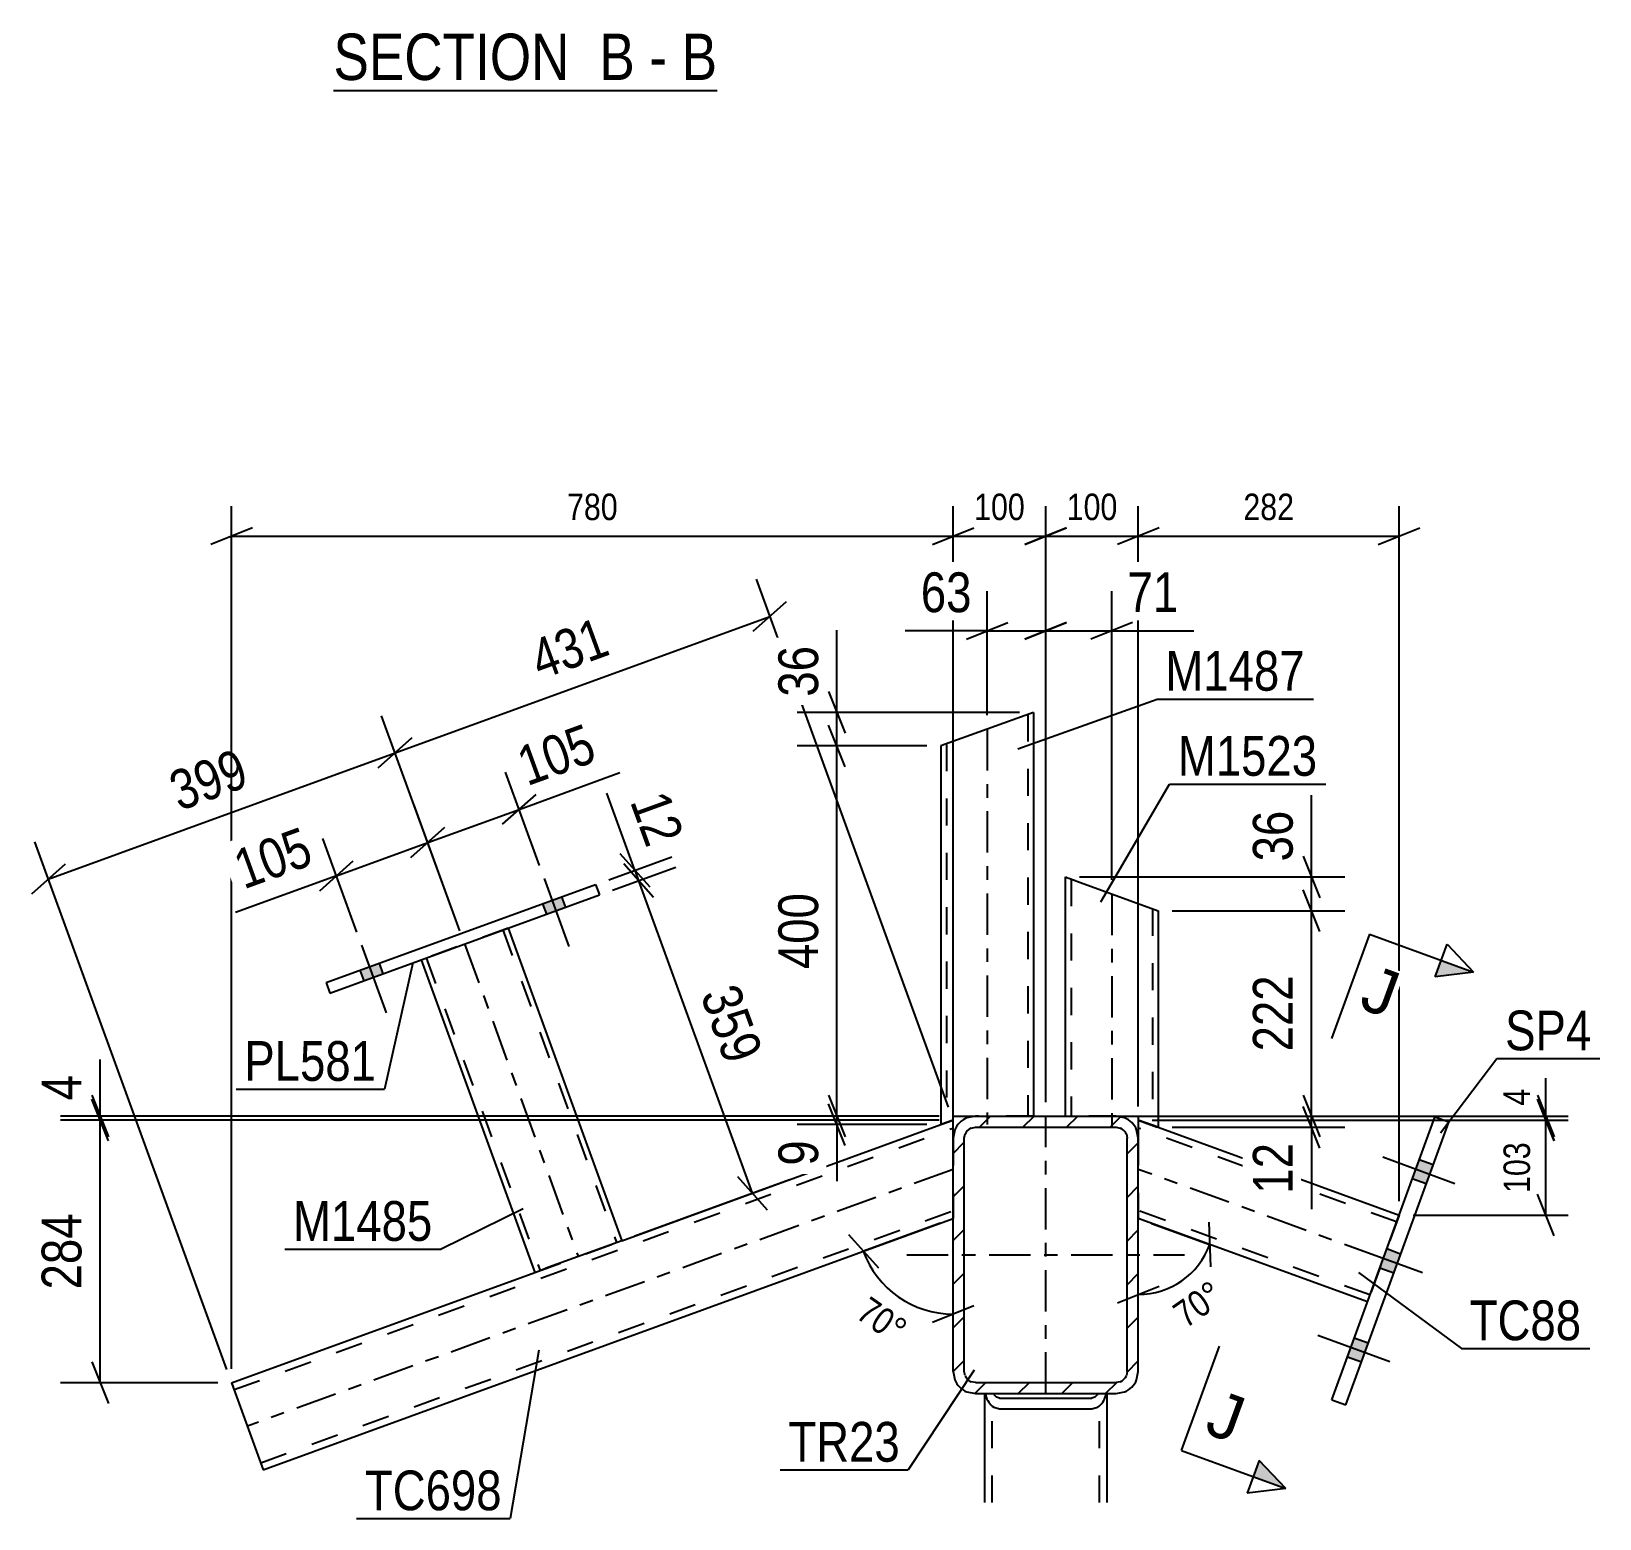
# Model space of a CAD drawing. Header units: millimetres. Extents: x 0 to 1189, y 0 to 841.
# Drawn here: x 448.1 to 561.1, y 221.2 to 328.4 of the extents above; entities that cross this region are included whole.
import ezdxf

# ---------------------------------------------------------------- set-up
doc = ezdxf.new("R2010")
doc.units = ezdxf.units.MM
doc.linetypes.add('DXK_LINE_DOT2', pattern=[3.9198, 1.9599, -1.9599])
doc.linetypes.add('DXK_LINE_DOT3', pattern=[5.9187, 2.979, -0.9799, 0.9799, -0.9799])
doc.styles.add('Arial', font='ARIAL.TTF', dxfattribs={"height": 0.2})
doc.styles.add('Arial Narrow', font='ARIALN.TTF', dxfattribs={"height": 0.2})

# ---------------------------------------------------------------- blocks, each defined once
blk = doc.blocks.new('Unknown-405118385-13 - 3654')
at = {"color": 6, "linetype": 'Continuous'}
blk.add_line((469.88, 324.14), (497.53, 324.14), dxfattribs=at)
at = {"color": 0, "linetype": 'Continuous'}
for points in [[(487.99, 324.89), (487.99, 328.39), (469.88, 328.39), (469.88, 324.89)], [(491.59, 324.89), (491.59, 328.39), (489.04, 328.39), (489.04, 324.89)], [(493.92, 324.89), (493.92, 328.39), (492.64, 328.39), (492.64, 324.89)], [(497.53, 324.89), (497.53, 328.39), (494.97, 328.39), (494.97, 324.89)]]:
    blk.add_wipeout(points, dxfattribs=at)
at = {"color": 7, "linetype": 'Continuous', "style": 'Arial Narrow'}
for s, p in [('SECTION ', (469.88, 324.89)), ('B', (489.04, 324.89)), ('B', (494.97, 324.89)), ('-', (492.64, 324.89))]:
    blk.add_text(s, height=3.34, dxfattribs=at).set_placement(p)
blk = doc.blocks.new('Part-405118385-4975 - 4820')
at = {"color": 7, "linetype": 'DXK_LINE_DOT2'}
for p, q in [((514.53, 249.95), (513.64, 249.63)), ((514.53, 249.62), (514.53, 249.95)), ((462.72, 230.53), (514.53, 249.38)), ((514.53, 248.64), (514.53, 242.86)), ((464.64, 225.26), (514.53, 243.43)), ((484.39, 238.98), (490.66, 241.26)), ((462.54, 231.03), (462.65, 230.73))]:
    blk.add_line(p, q, dxfattribs=at)
at = {"color": 2, "linetype": 'Continuous'}
for p, q in [((514.53, 249.62), (514.53, 249.95)), ((490.66, 241.26), (513.64, 249.63)), ((514.53, 248.64), (514.53, 249.62)), ((464.82, 224.76), (514.53, 242.86)), ((462.54, 231.03), (484.39, 238.98)), ((462.54, 231.03), (462.9, 230.03)), ((462.9, 230.03), (464.82, 224.76))]:
    blk.add_line(p, q, dxfattribs=at)
at = {"color": 7, "linetype": 'DXK_LINE_DOT3'}
blk.add_line((514.53, 246.4), (463.68, 227.9), dxfattribs=at)
blk = doc.blocks.new('Part-405118385-4931 - 4820')
at = {"color": 2, "linetype": 'Continuous'}
for p, q in [((527.87, 249.95), (527.87, 248.82)), ((527.87, 248.82), (527.87, 248.64)), ((529.3, 249.43), (546.66, 243.11)), ((544.38, 236.85), (527.87, 242.86))]:
    blk.add_line(p, q, dxfattribs=at)
at = {"color": 7, "linetype": 'DXK_LINE_DOT2'}
for p, q in [((529.3, 249.43), (527.87, 249.95)), ((527.87, 249.95), (527.87, 249.62)), ((546.48, 242.61), (527.87, 249.38)), ((527.87, 248.64), (527.87, 242.86)), ((544.56, 237.35), (527.87, 243.42)), ((546.66, 243.11), (544.38, 236.85))]:
    blk.add_line(p, q, dxfattribs=at)
at = {"color": 7, "linetype": 'DXK_LINE_DOT3'}
blk.add_line((545.52, 239.98), (527.87, 246.4), dxfattribs=at)
blk = doc.blocks.new('Bolt-405118385-4852 - 4820')
at = {"linetype": 'Continuous'}
for points in [[(548.61, 245.35), (549.11, 246.72), (548.11, 247.09), (547.61, 245.71)], [(548.61, 245.35), (549.11, 246.72), (548.11, 247.09), (547.61, 245.71)], [(548.61, 245.35), (549.11, 246.72), (548.11, 247.09), (547.61, 245.71)], [(546.27, 238.92), (546.77, 240.3), (545.77, 240.67), (545.27, 239.29)], [(546.27, 238.92), (546.77, 240.3), (545.77, 240.67), (545.27, 239.29)], [(543.94, 232.5), (544.44, 233.88), (543.43, 234.25), (542.93, 232.87)], [(543.94, 232.5), (544.44, 233.88), (543.43, 234.25), (542.93, 232.87)], [(543.94, 232.5), (544.44, 233.88), (543.43, 234.25), (542.93, 232.87)]]:
    blk.add_hatch(color=1, dxfattribs=at).paths.add_polyline_path(points)
at = {"color": 1, "linetype": 'Continuous'}
for p, q in [((550.68, 245.37), (545.48, 247.27)), ((550.68, 245.37), (545.48, 247.27)), ((550.68, 245.37), (545.48, 247.27)), ((549.11, 246.72), (548.11, 247.09)), ((549.11, 246.72), (548.11, 247.09)), ((549.11, 246.72), (548.11, 247.09)), ((548.61, 245.35), (547.61, 245.71)), ((548.61, 245.35), (547.61, 245.71)), ((548.61, 245.35), (547.61, 245.71)), ((548.34, 238.95), (543.14, 240.85)), ((548.34, 238.95), (543.14, 240.85)), ((546.77, 240.3), (545.77, 240.67)), ((546.77, 240.3), (545.77, 240.67)), ((546.27, 238.92), (545.27, 239.29)), ((546.27, 238.92), (545.27, 239.29)), ((546, 232.53), (540.8, 234.42)), ((546, 232.53), (540.8, 234.42)), ((546, 232.53), (540.8, 234.42)), ((544.44, 233.88), (543.43, 234.25)), ((544.44, 233.88), (543.43, 234.25)), ((544.44, 233.88), (543.43, 234.25)), ((543.94, 232.5), (542.93, 232.87)), ((543.94, 232.5), (542.93, 232.87)), ((543.94, 232.5), (542.93, 232.87))]:
    blk.add_line(p, q, dxfattribs=at)
blk = doc.blocks.new('Part-405118385-4954 - 4820')
at = {"color": 2, "linetype": 'Continuous'}
for p, q in [((516.8, 222.39), (516.8, 230.24)), ((516.86, 230.24), (516.88, 230.1)), ((517.49, 230.15), (517.45, 230.24)), ((517.66, 229.98), (517.49, 230.15)), ((517.87, 229.92), (517.66, 229.98)), ((517.87, 229.92), (524.53, 229.92)), ((524.74, 229.98), (524.53, 229.92)), ((524.91, 230.15), (524.74, 229.98)), ((524.95, 230.24), (524.91, 230.15)), ((525.52, 230.1), (525.54, 230.24)), ((525.6, 230.24), (525.6, 222.39)), ((517.46, 229.26), (517.87, 229.14)), ((517.87, 229.14), (524.53, 229.14)), ((524.53, 229.14), (524.94, 229.26))]:
    blk.add_line(p, q, dxfattribs=at)
at = {"color": 7, "linetype": 'DXK_LINE_DOT2'}
for p, q in [((516.8, 230.24), (516.86, 230.24)), ((516.86, 230.24), (517.45, 230.24)), ((517.33, 222.39), (517.33, 230.24)), ((524.95, 230.24), (525.6, 230.24)), ((525.07, 222.39), (525.07, 230.24))]:
    blk.add_line(p, q, dxfattribs=at)
at = {"color": 2, "linetype": 'Continuous'}
for centre, start, end in [((518.26, 230.43), 193.2949, 235.5336), ((524.14, 230.43), 304.4664, 346.7051)]:
    blk.add_arc(centre, 1.42, start, end, dxfattribs=at)
blk = doc.blocks.new('Part-405118385-4930 - 4820')
at = {"color": 2, "linetype": 'Continuous'}
for p, q in [((541.82, 229.8), (549.23, 250.16)), ((542.82, 229.43), (550.23, 249.79)), ((550.23, 249.79), (549.23, 250.16)), ((541.82, 229.8), (542.82, 229.43))]:
    blk.add_line(p, q, dxfattribs=at)
blk = doc.blocks.new('Part-405118385-4857 - 4820')
at = {"linetype": 'Continuous'}
h = blk.add_hatch(dxfattribs=at)
h.set_pattern_fill('', scale=0.7, style=0, pattern_type=0)
h.set_pattern_definition([(45, (514.534, 231.8426), (-1.57154, 1.57154), [])])
h.paths.add_polyline_path([(514.53, 248.64), (514.53, 231.84), (514.66, 231.23), (515, 230.71), (515.52, 230.36), (516.13, 230.24), (526.27, 230.24), (526.88, 230.36), (527.4, 230.71), (527.75, 231.23), (527.87, 231.84), (527.87, 248.64), (527.75, 249.25), (527.4, 249.77), (526.88, 250.12), (526.27, 250.24), (516.13, 250.24), (515.52, 250.12), (515, 249.77), (514.66, 249.25)])
h.paths.add_polyline_path([(515.57, 249.21), (515.83, 249.38), (516.13, 249.44), (526.27, 249.44), (526.57, 249.38), (526.83, 249.21), (527.01, 248.95), (527.07, 248.64), (527.07, 231.84), (527.01, 231.54), (526.83, 231.28), (526.57, 231.1), (526.27, 231.04), (516.13, 231.04), (515.83, 231.1), (515.57, 231.28), (515.39, 231.54), (515.33, 231.84), (515.33, 248.64), (515.39, 248.95)])
at = {"color": 2, "linetype": 'Continuous'}
for p, q in [((516.13, 250.24), (515.52, 250.12)), ((516.13, 250.24), (526.27, 250.24)), ((526.88, 250.12), (526.27, 250.24)), ((514.66, 249.25), (514.53, 248.64)), ((514.53, 231.84), (514.53, 248.64)), ((515.33, 248.64), (515.39, 248.95)), ((515.33, 231.84), (515.33, 248.64)), ((515.83, 249.38), (516.13, 249.44)), ((516.13, 249.44), (526.27, 249.44)), ((526.27, 249.44), (526.57, 249.38)), ((527.01, 248.95), (527.07, 248.64)), ((527.07, 231.84), (527.07, 248.64)), ((527.87, 248.64), (527.75, 249.25)), ((527.87, 231.84), (527.87, 248.64)), ((514.53, 231.84), (514.66, 231.23)), ((515.39, 231.54), (515.33, 231.84)), ((527.07, 231.84), (527.01, 231.54)), ((527.75, 231.23), (527.87, 231.84)), ((516.13, 231.04), (515.83, 231.1)), ((516.13, 231.04), (526.27, 231.04)), ((526.57, 231.1), (526.27, 231.04)), ((515.52, 230.36), (516.13, 230.24)), ((516.13, 230.24), (526.27, 230.24)), ((526.27, 230.24), (526.88, 230.36))]:
    blk.add_line(p, q, dxfattribs=at)
at = {"color": 7, "linetype": 'DXK_LINE_DOT3'}
for p, q in [((521.2, 230.24), (521.2, 250.24)), ((511.2, 240.24), (531.2, 240.24))]:
    blk.add_line(p, q, dxfattribs=at)
at = {"color": 2, "linetype": 'Continuous'}
for centre, radius, start, end in [((516.13, 248.64), 1.6, 112.5, 157.5), ((526.27, 248.64), 1.6, 22.5, 67.5), ((516.13, 248.64), 0.8, 112.5, 157.5), ((526.27, 248.64), 0.8, 22.5, 67.5), ((516.13, 231.84), 1.6, 202.5, 247.5), ((516.13, 231.84), 0.8, 202.5, 247.5), ((526.27, 231.84), 0.8, 292.5, 337.5), ((526.27, 231.84), 1.6, 292.5, 337.5)]:
    blk.add_arc(centre, radius, start, end, dxfattribs=at)
blk = doc.blocks.new('Part-405118385-41663 - 4820')
at = {"color": 7, "linetype": 'DXK_LINE_DOT2'}
for p, q in [((482.46, 263.78), (476.2, 261.5)), ((482.08, 263.65), (490.28, 241.12)), ((482.46, 263.78), (482.46, 263.78)), ((482.46, 263.78), (482.46, 263.78)), ((476.2, 261.5), (476.2, 261.5)), ((476.2, 261.5), (476.2, 261.5)), ((476.57, 261.64), (484.77, 239.12)), ((484.77, 239.12), (484.8, 239.13)), ((484.8, 239.13), (484.86, 239.15)), ((484.86, 239.15), (484.88, 239.16)), ((484.88, 239.16), (485, 239.2))]:
    blk.add_line(p, q, dxfattribs=at)
at = {"color": 2, "linetype": 'Continuous'}
for p, q in [((482.46, 263.78), (490.66, 241.26)), ((476.2, 261.5), (484.39, 238.98)), ((490.66, 241.26), (485.14, 239.26)), ((484.39, 238.98), (485.14, 239.26))]:
    blk.add_line(p, q, dxfattribs=at)
at = {"color": 7, "linetype": 'DXK_LINE_DOT3'}
blk.add_line((479.33, 262.64), (487.52, 240.12), dxfattribs=at)
blk = doc.blocks.new('Part-405118385-41664 - 4820')
at = {"color": 2, "linetype": 'Continuous'}
for p, q in [((469.35, 259.86), (488.77, 266.92)), ((488.77, 266.92), (489.04, 266.17)), ((469.62, 259.1), (489.04, 266.17)), ((469.35, 259.86), (469.62, 259.1))]:
    blk.add_line(p, q, dxfattribs=at)
blk = doc.blocks.new('Part-405118385-41669 - 4820')
at = {"color": 2, "linetype": 'Continuous'}
for p, q in [((522.63, 250.24), (522.63, 267.47)), ((522.63, 267.47), (522.69, 267.44)), ((522.69, 267.44), (522.86, 267.38)), ((522.86, 267.38), (523.43, 267.17)), ((523.43, 267.17), (529.3, 265.04)), ((529.3, 265.04), (529.3, 249.43)), ((526.27, 250.24), (527.87, 250.24)), ((527.87, 250.24), (527.87, 249.95)), ((527.87, 249.95), (529.23, 249.45)), ((529.3, 249.43), (529.23, 249.45))]:
    blk.add_line(p, q, dxfattribs=at)
at = {"color": 7, "linetype": 'DXK_LINE_DOT2'}
for p, q in [((522.86, 267.38), (523.28, 267.23)), ((523.03, 267.32), (523.03, 250.24)), ((523.03, 267.32), (523.06, 267.31)), ((523.12, 267.29), (523.43, 267.17)), ((528.9, 265.18), (528.9, 249.58)), ((526.27, 250.24), (522.63, 250.24))]:
    blk.add_line(p, q, dxfattribs=at)
at = {"color": 7, "linetype": 'DXK_LINE_DOT3'}
blk.add_line((525.96, 266.25), (525.96, 249.43), dxfattribs=at)
blk = doc.blocks.new('Part-405118385-41670 - 4820')
at = {"color": 2, "linetype": 'Continuous'}
for p, q in [((520.31, 279.33), (513.64, 276.91)), ((520.31, 279.33), (520.31, 250.24)), ((513.64, 276.91), (513.64, 249.63)), ((513.64, 249.63), (514.53, 249.95)), ((514.53, 249.95), (514.53, 250.24)), ((514.53, 250.24), (516.13, 250.24))]:
    blk.add_line(p, q, dxfattribs=at)
at = {"color": 7, "linetype": 'DXK_LINE_DOT2'}
for p, q in [((519.91, 279.19), (519.91, 250.24)), ((514.04, 277.05), (514.07, 277.06)), ((514.04, 277.05), (514.04, 249.77)), ((520.31, 250.24), (516.13, 250.24))]:
    blk.add_line(p, q, dxfattribs=at)
at = {"color": 7, "linetype": 'DXK_LINE_DOT3'}
blk.add_line((516.98, 278.12), (516.98, 249.63), dxfattribs=at)
blk = doc.blocks.new('Bolt-405118385-41675 - 4820')
at = {"linetype": 'Continuous'}
for points in [[(486.32, 266.04), (484.94, 265.53), (485.22, 264.78), (486.6, 265.28)], [(473.17, 261.25), (471.79, 260.75), (472.06, 259.99), (473.44, 260.5)]]:
    blk.add_hatch(color=1, dxfattribs=at).paths.add_polyline_path(points)
at = {"color": 1, "linetype": 'Continuous'}
for p, q in [((485.06, 267.35), (486.84, 262.46)), ((484.94, 265.53), (485.22, 264.78)), ((486.32, 266.04), (486.6, 265.28)), ((471.91, 262.56), (473.69, 257.68)), ((473.17, 261.25), (473.44, 260.5)), ((471.79, 260.75), (472.06, 259.99))]:
    blk.add_line(p, q, dxfattribs=at)
blk = doc.blocks.new('Bolt-405118385-41676 - 4820')
at = {"linetype": 'Continuous'}
for points in [[(486.32, 266.04), (484.94, 265.53), (485.22, 264.78), (486.6, 265.28)], [(473.17, 261.25), (471.79, 260.75), (472.06, 259.99), (473.44, 260.5)]]:
    blk.add_hatch(color=1, dxfattribs=at).paths.add_polyline_path(points)
at = {"color": 1, "linetype": 'Continuous'}
for p, q in [((485.06, 267.35), (486.84, 262.46)), ((484.94, 265.53), (485.22, 264.78)), ((486.32, 266.04), (486.6, 265.28)), ((471.91, 262.56), (473.69, 257.68)), ((473.17, 261.25), (473.44, 260.5)), ((471.79, 260.75), (472.06, 259.99))]:
    blk.add_line(p, q, dxfattribs=at)
blk = doc.blocks.new('StraightDimension-405118385-47457 - 4820')
at = {"color": 7, "linetype": 'Continuous'}
for p, q in [((489.71, 267.27), (494.27, 268.93)), ((490.52, 269.16), (492.67, 266.75)), ((489.98, 266.51), (494.55, 268.18)), ((492.94, 266), (490.79, 268.41)), ((491.59, 267.95), (491.87, 267.2))]:
    blk.add_line(p, q, dxfattribs=at)
at = {"color": 0}
blk.add_wipeout([(492.12, 268.7), (496.07, 270.14), (494.4, 274.7), (490.46, 273.27)], dxfattribs=at)
at = {"color": 7, "linetype": 'Continuous'}
blk.add_line((491.59, 267.95), (489.57, 273.5), dxfattribs=at)
blk.add_line((491.59, 267.95), (489.57, 273.5), dxfattribs=at)
at = {"color": 3, "style": 'Arial Narrow'}
blk.add_text('12', height=2.863, rotation=-69.9983, dxfattribs=at).set_placement((491.23, 272.91))
blk = doc.blocks.new('StraightDimension-405118385-47613 - 4820')
at = {"color": 7, "linetype": 'Continuous'}
for p, q in [((539.74, 251.74), (540.94, 248.74)), ((540.94, 247.93), (539.74, 250.93)), ((528.87, 250.24), (542.74, 250.24)), ((540.34, 249.43), (540.34, 250.24)), ((530.3, 249.43), (542.74, 249.43)), ((540.34, 249.43), (540.34, 243.53)), ((540.34, 249.43), (540.34, 243.53))]:
    blk.add_line(p, q, dxfattribs=at)
at = {"color": 0}
blk.add_wipeout([(539.59, 248.91), (535.39, 248.91), (535.39, 244.05), (539.59, 244.05)], dxfattribs=at)
at = {"color": 3, "style": 'Arial Narrow'}
blk.add_text('12', height=2.863, rotation=90.0002, dxfattribs=at).set_placement((538.99, 244.65))
blk = doc.blocks.new('StraightDimension-405118385-33763 - 4820')
at = {"color": 7, "linetype": 'Continuous'}
for p, q in [((521.2, 251.24), (521.2, 294.18)), ((527.87, 250.92), (527.87, 294.18)), ((519.7, 291.43), (522.7, 292.63)), ((521.2, 292.03), (527.87, 292.03)), ((529.37, 292.63), (526.37, 291.43))]:
    blk.add_line(p, q, dxfattribs=at)
at = {"color": 0}
blk.add_wipeout([(526.76, 292.78), (526.76, 295.58), (522.31, 295.58), (522.31, 292.78)], dxfattribs=at)
at = {"color": 3, "style": 'Arial Narrow'}
blk.add_text('100', height=1.909, dxfattribs=at).set_placement((522.71, 293.18))
blk = doc.blocks.new('StraightDimension-405118385-47516 - 4820')
at = {"color": 7, "linetype": 'Continuous'}
for p, q in [((505.55, 251.74), (506.75, 248.74)), ((506.75, 248.13), (505.55, 251.13)), ((513.53, 250.24), (503.3, 250.24)), ((506.15, 249.63), (506.15, 250.24)), ((512.64, 249.63), (503.3, 249.63)), ((506.15, 249.63), (506.15, 245.55)), ((506.15, 249.63), (506.15, 245.55))]:
    blk.add_line(p, q, dxfattribs=at)
at = {"color": 0}
blk.add_wipeout([(505.4, 249.1), (501.2, 249.1), (501.2, 246.07), (505.4, 246.07)], dxfattribs=at)
at = {"color": 3, "style": 'Arial Narrow'}
blk.add_text('9', height=2.86, rotation=90.0002, dxfattribs=at).set_placement((504.8, 246.67))
blk = doc.blocks.new('StraightDimension-405118385-47408 - 4820')
at = {"color": 7, "linetype": 'Continuous'}
for p, q in [((478.99, 263.58), (473.34, 279.09)), ((473.11, 275.34), (475.52, 277.49)), ((449.33, 267.32), (474.32, 276.41)), ((462.2, 231.97), (448.36, 270)), ((450.54, 268.4), (448.13, 266.24))]:
    blk.add_line(p, q, dxfattribs=at)
at = {"color": 0}
blk.add_wipeout([(464.71, 273.71), (463.27, 277.66), (456.99, 275.37), (458.43, 271.43)], dxfattribs=at)
at = {"color": 3, "style": 'Arial Narrow'}
blk.add_text('399', height=2.863, rotation=20.002, dxfattribs=at).set_placement((458.78, 272.2))
blk = doc.blocks.new('StraightDimension-405118385-47456 - 4820')
at = {"color": 7, "linetype": 'Continuous'}
for p, q in [((489.98, 266.51), (494.55, 268.18)), ((492.94, 266), (490.79, 268.41)), ((491.87, 267.2), (500.06, 244.68)), ((491.6, 241.6), (502.74, 245.66)), ((498.99, 245.89), (501.14, 243.48))]:
    blk.add_line(p, q, dxfattribs=at)
at = {"color": 0}
blk.add_wipeout([(497.81, 253.06), (501.76, 254.5), (499.47, 260.78), (495.53, 259.34)], dxfattribs=at)
at = {"color": 3, "style": 'Arial Narrow'}
blk.add_text('359', height=2.863, rotation=-69.9983, dxfattribs=at).set_placement((496.3, 258.98))
blk = doc.blocks.new('StraightDimension-405118385-47612 - 4820')
at = {"color": 7, "linetype": 'Continuous'}
for p, q in [((540.94, 263.54), (539.74, 266.54)), ((530.3, 265.04), (542.74, 265.04)), ((540.34, 250.24), (540.34, 265.04)), ((539.74, 251.74), (540.94, 248.74)), ((528.87, 250.24), (542.74, 250.24))]:
    blk.add_line(p, q, dxfattribs=at)
at = {"color": 0}
blk.add_wipeout([(539.59, 260.98), (535.39, 260.98), (535.39, 254.3), (539.59, 254.3)], dxfattribs=at)
at = {"color": 3, "style": 'Arial Narrow'}
blk.add_text('222', height=2.863, rotation=90.0002, dxfattribs=at).set_placement((538.99, 254.9))
blk = doc.blocks.new('StraightDimension-405118385-5006 - 4820')
at = {"color": 7, "linetype": 'Continuous'}
for p, q in [((557.24, 250.24), (557.24, 252.96)), ((557.24, 250.24), (557.24, 252.96)), ((556.64, 251.74), (557.84, 248.74)), ((557.84, 248.45), (556.64, 251.45)), ((527.27, 250.24), (558.84, 250.24)), ((528.87, 249.95), (558.84, 249.95)), ((557.24, 249.95), (557.24, 250.24))]:
    blk.add_line(p, q, dxfattribs=at)
at = {"color": 0}
blk.add_wipeout([(556.49, 252.61), (553.69, 252.61), (553.69, 250.59), (556.49, 250.59)], dxfattribs=at)
at = {"color": 3, "style": 'Arial Narrow'}
blk.add_text('4', height=1.91, rotation=90.0002, dxfattribs=at).set_placement((556.09, 250.99))
blk = doc.blocks.new('AngleDimension-405118385-4983 - 4820')
at = {"color": 7, "linetype": 'Continuous'}
for p, q in [((533.01, 240.99), (527.87, 242.86)), ((527.87, 237.39), (527.87, 242.86)), ((528.81, 242.51), (533.01, 240.99)), ((532.96, 242.6), (533.06, 239.37)), ((526.37, 236.79), (529.37, 237.99))]:
    blk.add_line(p, q, dxfattribs=at)
blk.add_arc((527.87, 242.86), 5.47, 270, 340, dxfattribs=at)
at = {"color": 0}
blk.add_wipeout([(534.72, 236.83), (533.11, 239.12), (529.59, 236.65), (531.19, 234.36)], dxfattribs=at)
at = {"color": 3, "style": 'Arial Narrow'}
blk.add_text('70°', height=1.909, rotation=35.002, dxfattribs=at).set_placement((531.29, 234.91))
blk = doc.blocks.new('StraightDimension-405118385-5005 - 4820')
at = {"color": 7, "linetype": 'Continuous'}
for p, q in [((556.64, 251.45), (557.84, 248.45)), ((528.87, 249.95), (558.84, 249.95)), ((557.24, 243.11), (557.24, 249.95)), ((557.84, 241.61), (556.64, 244.61)), ((547.66, 243.11), (558.84, 243.11))]:
    blk.add_line(p, q, dxfattribs=at)
at = {"color": 0}
blk.add_wipeout([(556.49, 248.76), (553.69, 248.76), (553.69, 244.3), (556.49, 244.3)], dxfattribs=at)
at = {"color": 3, "style": 'Arial Narrow'}
blk.add_text('103', height=1.909, rotation=90.0002, dxfattribs=at).set_placement((556.09, 244.7))
blk = doc.blocks.new('StraightDimension-405118385-47633 - 4820')
at = {"color": 7, "linetype": 'Continuous'}
for p, q in [((453.07, 250.24), (453.07, 254.32)), ((453.07, 250.24), (453.07, 254.32)), ((452.47, 251.74), (453.67, 248.74)), ((453.67, 248.45), (452.47, 251.45)), ((513.53, 250.24), (450.22, 250.24)), ((513.53, 249.95), (450.22, 249.95)), ((453.07, 249.95), (453.07, 250.24))]:
    blk.add_line(p, q, dxfattribs=at)
at = {"color": 0}
blk.add_wipeout([(452.32, 253.8), (448.12, 253.8), (448.12, 250.77), (452.32, 250.77)], dxfattribs=at)
at = {"color": 3, "style": 'Arial Narrow'}
blk.add_text('4', height=2.86, rotation=90.0002, dxfattribs=at).set_placement((451.72, 251.37))
blk = doc.blocks.new('StraightDimension-405118385-33762 - 4820')
at = {"color": 7, "linetype": 'Continuous'}
for p, q in [((527.87, 250.92), (527.87, 294.18)), ((546.66, 244.11), (546.66, 294.18)), ((529.37, 292.63), (526.37, 291.43)), ((527.87, 292.03), (546.66, 292.03)), ((545.16, 291.43), (548.16, 292.63))]:
    blk.add_line(p, q, dxfattribs=at)
at = {"color": 0}
blk.add_wipeout([(539.49, 292.78), (539.49, 295.58), (535.04, 295.58), (535.04, 292.78)], dxfattribs=at)
at = {"color": 3, "style": 'Arial Narrow'}
blk.add_text('282', height=1.909, dxfattribs=at).set_placement((535.44, 293.18))
blk = doc.blocks.new('StraightDimension-405118385-33764 - 4820')
at = {"color": 7, "linetype": 'Continuous'}
for p, q in [((514.53, 249.64), (514.53, 294.18)), ((521.2, 251.24), (521.2, 294.18)), ((513.03, 291.43), (516.03, 292.63)), ((514.53, 292.03), (521.2, 292.03)), ((522.7, 292.63), (519.7, 291.43))]:
    blk.add_line(p, q, dxfattribs=at)
at = {"color": 0}
blk.add_wipeout([(520.1, 292.78), (520.1, 295.58), (515.64, 295.58), (515.64, 292.78)], dxfattribs=at)
at = {"color": 3, "style": 'Arial Narrow'}
blk.add_text('100', height=1.909, dxfattribs=at).set_placement((516.04, 293.18))
blk = doc.blocks.new('StraightDimension-405118385-47611 - 4820')
at = {"color": 7, "linetype": 'Continuous'}
for p, q in [((540.34, 267.47), (540.34, 273.37)), ((540.34, 267.47), (540.34, 273.37)), ((539.74, 268.97), (540.94, 265.97)), ((523.63, 267.47), (542.74, 267.47)), ((540.34, 265.04), (540.34, 267.47)), ((540.94, 263.54), (539.74, 266.54)), ((530.3, 265.04), (542.74, 265.04))]:
    blk.add_line(p, q, dxfattribs=at)
at = {"color": 0}
blk.add_wipeout([(539.59, 272.85), (535.39, 272.85), (535.39, 267.99), (539.59, 267.99)], dxfattribs=at)
at = {"color": 3, "style": 'Arial Narrow'}
blk.add_text('36', height=2.863, rotation=90.0002, dxfattribs=at).set_placement((538.99, 268.59))
blk = doc.blocks.new('StraightDimension-405118385-33765 - 4820')
at = {"color": 7, "linetype": 'Continuous'}
for p, q in [((462.54, 232.03), (462.54, 294.18)), ((514.53, 249.64), (514.53, 294.18)), ((464.04, 292.63), (461.04, 291.43)), ((462.54, 292.03), (514.53, 292.03)), ((513.03, 291.43), (516.03, 292.63))]:
    blk.add_line(p, q, dxfattribs=at)
at = {"color": 0}
blk.add_wipeout([(490.76, 292.78), (490.76, 295.58), (486.31, 295.58), (486.31, 292.78)], dxfattribs=at)
at = {"color": 3, "style": 'Arial Narrow'}
blk.add_text('780', height=1.909, dxfattribs=at).set_placement((486.71, 293.18))
blk = doc.blocks.new('AngleDimension-405118385-33803 - 4820')
at = {"color": 7, "linetype": 'Continuous'}
for p, q in [((508.06, 240.5), (514.53, 242.86)), ((513.59, 242.52), (508.06, 240.5)), ((514.53, 235.97), (514.53, 242.86)), ((506.99, 241.71), (509.14, 239.3)), ((516.03, 236.57), (513.03, 235.37))]:
    blk.add_line(p, q, dxfattribs=at)
blk.add_arc((514.53, 242.86), 6.89, 199.9999, 270, dxfattribs=at)
at = {"color": 0}
blk.add_wipeout([(510.4, 233.2), (512, 235.49), (508.48, 237.96), (506.87, 235.67)], dxfattribs=at)
at = {"color": 3, "style": 'Arial Narrow'}
blk.add_text('70°', height=1.909, rotation=-35.002, dxfattribs=at).set_placement((507.43, 235.76))
blk = doc.blocks.new('StraightDimension-405118385-47407 - 4820')
at = {"color": 7, "linetype": 'Continuous'}
for p, q in [((514.19, 250.89), (500.35, 288.92)), ((500.12, 285.17), (502.53, 287.32)), ((474.32, 276.41), (501.33, 286.24)), ((478.99, 263.58), (473.34, 279.09)), ((475.52, 277.49), (473.11, 275.34))]:
    blk.add_line(p, q, dxfattribs=at)
at = {"color": 0}
blk.add_wipeout([(490.7, 283.18), (489.27, 287.12), (482.99, 284.84), (484.42, 280.89)], dxfattribs=at)
at = {"color": 3, "style": 'Arial Narrow'}
blk.add_text('431', height=2.863, rotation=20.002, dxfattribs=at).set_placement((484.78, 281.66))
blk = doc.blocks.new('StraightDimension-405118385-47425 - 4820')
at = {"color": 7, "linetype": 'Continuous'}
for p, q in [((484.72, 268.29), (482.27, 275.02)), ((478.99, 263.58), (475.69, 272.63)), ((476.67, 269.95), (483.25, 272.34)), ((484.45, 273.42), (482.04, 271.27)), ((475.46, 268.87), (477.87, 271.03))]:
    blk.add_line(p, q, dxfattribs=at)
at = {"color": 0}
blk.add_wipeout([(489.76, 275.51), (488.33, 279.46), (482.05, 277.17), (483.48, 273.23)], dxfattribs=at)
at = {"color": 7, "linetype": 'Continuous'}
blk.add_line((483.25, 272.34), (490.51, 274.99), dxfattribs=at)
blk.add_line((483.25, 272.34), (490.51, 274.99), dxfattribs=at)
at = {"color": 3, "style": 'Arial Narrow'}
blk.add_text('105', height=2.863, rotation=20.002, dxfattribs=at).set_placement((483.84, 274))
blk = doc.blocks.new('StraightDimension-405118385-47426 - 4820')
at = {"color": 7, "linetype": 'Continuous'}
for p, q in [((478.99, 263.58), (475.69, 272.63)), ((471.57, 263.5), (469.12, 270.23)), ((477.87, 271.03), (475.46, 268.87)), ((470.09, 267.55), (476.67, 269.95)), ((468.89, 266.48), (471.3, 268.63))]:
    blk.add_line(p, q, dxfattribs=at)
at = {"color": 0}
blk.add_wipeout([(469.34, 268.08), (467.9, 272.03), (461.62, 269.74), (463.06, 265.79)], dxfattribs=at)
at = {"color": 7, "linetype": 'Continuous'}
blk.add_line((470.09, 267.55), (462.82, 264.91), dxfattribs=at)
blk.add_line((470.09, 267.55), (462.82, 264.91), dxfattribs=at)
at = {"color": 3, "style": 'Arial Narrow'}
blk.add_text('105', height=2.863, rotation=20.002, dxfattribs=at).set_placement((463.42, 266.56))
blk = doc.blocks.new('StraightDimension-405118385-47495 - 4820')
at = {"color": 7, "linetype": 'Continuous'}
for p, q in [((521.2, 251.24), (521.2, 288.05)), ((525.96, 267.25), (525.96, 288.05)), ((519.7, 284.6), (522.7, 285.8)), ((521.2, 285.2), (525.96, 285.2)), ((527.46, 285.8), (524.46, 284.6)), ((525.96, 285.2), (531.87, 285.2)), ((525.96, 285.2), (531.87, 285.2))]:
    blk.add_line(p, q, dxfattribs=at)
at = {"color": 0}
blk.add_wipeout([(531.34, 285.95), (531.34, 290.15), (526.49, 290.15), (526.49, 285.95)], dxfattribs=at)
at = {"color": 3, "style": 'Arial Narrow'}
blk.add_text('71', height=2.863, dxfattribs=at).set_placement((527.09, 286.55))
blk = doc.blocks.new('StraightDimension-405118385-47496 - 4820')
at = {"color": 7, "linetype": 'Continuous'}
for p, q in [((516.98, 279.12), (516.98, 288.05)), ((521.2, 251.24), (521.2, 288.05)), ((516.98, 285.2), (511.07, 285.2)), ((516.98, 285.2), (511.07, 285.2)), ((515.48, 284.6), (518.48, 285.8)), ((516.98, 285.2), (521.2, 285.2)), ((522.7, 285.8), (519.7, 284.6))]:
    blk.add_line(p, q, dxfattribs=at)
at = {"color": 0}
blk.add_wipeout([(516.45, 285.95), (516.45, 290.15), (511.6, 290.15), (511.6, 285.95)], dxfattribs=at)
at = {"color": 3, "style": 'Arial Narrow'}
blk.add_text('63', height=2.863, dxfattribs=at).set_placement((512.2, 286.55))
blk = doc.blocks.new('StraightDimension-405118385-47514 - 4820')
at = {"color": 7, "linetype": 'Continuous'}
for p, q in [((506.15, 279.33), (506.15, 285.24)), ((506.15, 279.33), (506.15, 285.24)), ((505.55, 280.83), (506.75, 277.83)), ((519.31, 279.33), (503.3, 279.33)), ((506.15, 276.91), (506.15, 279.33)), ((506.75, 275.41), (505.55, 278.41)), ((512.64, 276.91), (503.3, 276.91))]:
    blk.add_line(p, q, dxfattribs=at)
at = {"color": 0}
blk.add_wipeout([(505.4, 284.71), (501.2, 284.71), (501.2, 279.86), (505.4, 279.86)], dxfattribs=at)
at = {"color": 3, "style": 'Arial Narrow'}
blk.add_text('36', height=2.863, rotation=90.0002, dxfattribs=at).set_placement((504.8, 280.46))
blk = doc.blocks.new('StraightDimension-405118385-47515 - 4820')
at = {"color": 7, "linetype": 'Continuous'}
for p, q in [((506.75, 275.41), (505.55, 278.41)), ((512.64, 276.91), (503.3, 276.91)), ((506.15, 250.24), (506.15, 276.91)), ((505.55, 251.74), (506.75, 248.74)), ((513.53, 250.24), (503.3, 250.24))]:
    blk.add_line(p, q, dxfattribs=at)
at = {"color": 0}
blk.add_wipeout([(505.4, 266.92), (501.2, 266.92), (501.2, 260.23), (505.4, 260.23)], dxfattribs=at)
at = {"color": 3, "style": 'Arial Narrow'}
blk.add_text('400', height=2.863, rotation=90.0002, dxfattribs=at).set_placement((504.8, 260.83))
blk = doc.blocks.new('StraightDimension-405118385-47634 - 4820')
at = {"color": 7, "linetype": 'Continuous'}
for p, q in [((453.67, 248.45), (452.47, 251.45)), ((513.53, 249.95), (450.22, 249.95)), ((453.07, 231.03), (453.07, 249.95)), ((452.47, 232.53), (453.67, 229.53)), ((461.54, 231.03), (450.22, 231.03))]:
    blk.add_line(p, q, dxfattribs=at)
at = {"color": 0}
blk.add_wipeout([(452.32, 243.83), (448.12, 243.83), (448.12, 237.15), (452.32, 237.15)], dxfattribs=at)
at = {"color": 3, "style": 'Arial Narrow'}
blk.add_text('284', height=2.863, rotation=90.0002, dxfattribs=at).set_placement((451.72, 237.75))
blk = doc.blocks.new('Mark-405118385-34488 - 4820')
at = {"color": 30, "linetype": 'Continuous'}
for p, q in [((549.63, 249.04), (553.7, 254.38)), ((553.7, 254.38), (561.11, 254.38))]:
    blk.add_line(p, q, dxfattribs=at)
at = {"color": 0}
blk.add_wipeout([(560.51, 254.98), (560.51, 257.98), (554.3, 257.98), (554.3, 254.98)], dxfattribs=at)
blk.add_wipeout([(560.51, 254.98), (560.51, 257.98), (554.3, 257.98), (554.3, 254.98)], dxfattribs=at)
at = {"color": 3, "style": 'Arial Narrow'}
blk.add_text('SP4', height=2.863, dxfattribs=at).set_placement((554.3, 254.98))
blk = doc.blocks.new('Mark-405118385-4853 - 4820')
at = {"color": 30, "linetype": 'Continuous'}
for p in [(516.04, 231.93), (502.06, 224.74)]:
    blk.add_line(p, (511.29, 224.74), dxfattribs=at)
at = {"color": 0}
blk.add_wipeout([(510.69, 225.34), (510.69, 228.34), (502.66, 228.34), (502.66, 225.34)], dxfattribs=at)
blk.add_wipeout([(510.69, 225.34), (510.69, 228.34), (502.66, 228.34), (502.66, 225.34)], dxfattribs=at)
at = {"color": 3, "style": 'Arial Narrow'}
blk.add_text('TR23', height=2.863, dxfattribs=at).set_placement((502.66, 225.34))
blk = doc.blocks.new('Mark-405118385-34419 - 4820')
at = {"color": 30, "linetype": 'Continuous'}
for p in [(484.68, 233.37), (471.55, 221.24)]:
    blk.add_line(p, (482.62, 221.24), dxfattribs=at)
at = {"color": 0}
blk.add_wipeout([(482.02, 221.84), (482.02, 224.84), (472.15, 224.84), (472.15, 221.84)], dxfattribs=at)
blk.add_wipeout([(482.02, 221.84), (482.02, 224.84), (472.15, 224.84), (472.15, 221.84)], dxfattribs=at)
at = {"color": 3, "style": 'Arial Narrow'}
blk.add_text('TC698', height=2.863, dxfattribs=at).set_placement((472.15, 221.84))
blk = doc.blocks.new('Mark-405118385-34481 - 4820')
at = {"color": 30, "linetype": 'Continuous'}
for p, q in [((543.73, 238.97), (551.15, 233.49)), ((551.15, 233.49), (560.39, 233.49))]:
    blk.add_line(p, q, dxfattribs=at)
at = {"color": 0}
blk.add_wipeout([(559.79, 234.09), (559.79, 237.09), (551.75, 237.09), (551.75, 234.09)], dxfattribs=at)
blk.add_wipeout([(559.79, 234.09), (559.79, 237.09), (551.75, 237.09), (551.75, 234.09)], dxfattribs=at)
at = {"color": 3, "style": 'Arial Narrow'}
blk.add_text('TC88', height=2.863, dxfattribs=at).set_placement((551.75, 234.09))
blk = doc.blocks.new('Mark-405118385-47477 - 4820')
at = {"color": 30, "linetype": 'Continuous'}
for p in [(483.56, 243.56), (466.37, 240.65)]:
    blk.add_line(p, (477.63, 240.65), dxfattribs=at)
at = {"color": 0}
blk.add_wipeout([(477.03, 241.25), (477.03, 244.25), (466.97, 244.25), (466.97, 241.25)], dxfattribs=at)
blk.add_wipeout([(477.03, 241.25), (477.03, 244.25), (466.97, 244.25), (466.97, 241.25)], dxfattribs=at)
at = {"color": 3, "style": 'Arial Narrow'}
blk.add_text('M1485', height=2.863, dxfattribs=at).set_placement((466.97, 241.25))
blk = doc.blocks.new('Mark-405118385-47480 - 4820')
at = {"color": 30, "linetype": 'Continuous'}
for p in [(475.61, 261.29), (462.86, 252.18)]:
    blk.add_line(p, (473.57, 252.18), dxfattribs=at)
at = {"color": 0}
blk.add_wipeout([(472.97, 252.78), (472.97, 255.78), (463.46, 255.78), (463.46, 252.78)], dxfattribs=at)
blk.add_wipeout([(472.97, 252.78), (472.97, 255.78), (463.46, 255.78), (463.46, 252.78)], dxfattribs=at)
at = {"color": 3, "style": 'Arial Narrow'}
blk.add_text('PL581', height=2.863, dxfattribs=at).set_placement((463.46, 252.78))
blk = doc.blocks.new('Mark-405118385-47529 - 4820')
at = {"color": 30, "linetype": 'Continuous'}
for p, q in [((525.17, 265.67), (530.12, 274.16)), ((530.12, 274.16), (541.37, 274.16))]:
    blk.add_line(p, q, dxfattribs=at)
at = {"color": 0}
blk.add_wipeout([(540.77, 274.76), (540.77, 277.76), (530.72, 277.76), (530.72, 274.76)], dxfattribs=at)
blk.add_wipeout([(540.77, 274.76), (540.77, 277.76), (530.72, 277.76), (530.72, 274.76)], dxfattribs=at)
at = {"color": 3, "style": 'Arial Narrow'}
blk.add_text('M1523', height=2.863, dxfattribs=at).set_placement((530.72, 274.76))
blk = doc.blocks.new('Mark-405118385-47532 - 4820')
at = {"color": 30, "linetype": 'Continuous'}
for p, q in [((519.18, 276.71), (529.22, 280.29)), ((529.22, 280.29), (540.48, 280.29))]:
    blk.add_line(p, q, dxfattribs=at)
at = {"color": 0}
blk.add_wipeout([(539.88, 280.89), (539.88, 283.89), (529.82, 283.89), (529.82, 280.89)], dxfattribs=at)
blk.add_wipeout([(539.88, 280.89), (539.88, 283.89), (529.82, 283.89), (529.82, 280.89)], dxfattribs=at)
at = {"color": 3, "style": 'Arial Narrow'}
blk.add_text('M1487', height=2.863, dxfattribs=at).set_placement((529.82, 280.89))
blk = doc.blocks.new('SectionMark-405118385-47819 - 4820')
at = {"linetype": 'Continuous'}
for points in [[(549.26, 260.28), (549.68, 261.45), (552.03, 260.6)], [(536.15, 224.26), (536.57, 225.43), (538.5, 223.4)]]:
    blk.add_hatch(color=6, dxfattribs=at).paths.add_polyline_path(points)
at = {"color": 6, "linetype": 'Continuous'}
for p, q in [((549.26, 260.28), (550.11, 262.63)), ((550.11, 262.63), (552.03, 260.6)), ((552.03, 260.6), (549.26, 260.28)), ((536.57, 225.43), (535.72, 223.08)), ((538.5, 223.4), (536.57, 225.43)), ((538.5, 223.4), (535.72, 223.08))]:
    blk.add_line(p, q, dxfattribs=at)
at = {"color": 0, "linetype": 'Continuous'}
for points in [[(545.85, 257.26), (547.05, 260.55), (544.86, 261.35), (543.66, 258.06)], [(534.71, 226.64), (535.91, 229.93), (533.71, 230.73), (532.52, 227.44)]]:
    blk.add_wipeout(points, dxfattribs=at)
at = {"color": 6, "linetype": 'Continuous'}
for p, q in [((544.52, 263.34), (541.78, 255.82)), ((544.52, 263.34), (552.03, 260.6)), ((530.98, 226.14), (533.71, 233.66)), ((530.98, 226.14), (538.5, 223.4))]:
    blk.add_line(p, q, dxfattribs=at)
at = {"color": 3, "linetype": 'Continuous', "style": 'Arial'}
for p in [(543.66, 258.06), (532.52, 227.44)]:
    blk.add_text('J', height=3.34, rotation=-20.002, dxfattribs=at).set_placement(p)

msp = doc.modelspace()

# ---------------------------------------------------------------- block references
for name in ['Unknown-405118385-13 - 3654', 'Part-405118385-41670 - 4820', 'Part-405118385-41664 - 4820', 'Bolt-405118385-41675 - 4820', 'Bolt-405118385-41676 - 4820', 'Part-405118385-41669 - 4820', 'Part-405118385-41663 - 4820', 'Part-405118385-4975 - 4820', 'Part-405118385-4857 - 4820', 'Part-405118385-4931 - 4820', 'Part-405118385-4930 - 4820', 'Bolt-405118385-4852 - 4820', 'Part-405118385-4954 - 4820']:
    msp.add_blockref(name, (0, 0))

# ---------------------------------------------------------------- next in the draw order: block references
for name in ['StraightDimension-405118385-47408 - 4820', 'StraightDimension-405118385-47457 - 4820', 'StraightDimension-405118385-47516 - 4820', 'StraightDimension-405118385-47613 - 4820', 'AngleDimension-405118385-4983 - 4820', 'Mark-405118385-34481 - 4820']:
    msp.add_blockref(name, (0, 0))

# ---------------------------------------------------------------- next in the draw order: block references
for name in ['StraightDimension-405118385-33763 - 4820', 'StraightDimension-405118385-47456 - 4820']:
    msp.add_blockref(name, (0, 0))

# ---------------------------------------------------------------- next in the draw order: block references
for name in ['StraightDimension-405118385-47612 - 4820', 'StraightDimension-405118385-47633 - 4820']:
    msp.add_blockref(name, (0, 0))

# ---------------------------------------------------------------- next in the draw order: block references
for name in ['StraightDimension-405118385-33764 - 4820', 'StraightDimension-405118385-5006 - 4820']:
    msp.add_blockref(name, (0, 0))

# ---------------------------------------------------------------- next in the draw order: block references
for name in ['StraightDimension-405118385-33765 - 4820', 'StraightDimension-405118385-5005 - 4820']:
    msp.add_blockref(name, (0, 0))

# ---------------------------------------------------------------- next in the draw order: block references
for name in ['StraightDimension-405118385-33762 - 4820', 'StraightDimension-405118385-47407 - 4820', 'Mark-405118385-34488 - 4820', 'AngleDimension-405118385-33803 - 4820']:
    msp.add_blockref(name, (0, 0))

# ---------------------------------------------------------------- next in the draw order: block references
for name in ['StraightDimension-405118385-47425 - 4820', 'StraightDimension-405118385-47611 - 4820', 'Mark-405118385-47480 - 4820']:
    msp.add_blockref(name, (0, 0))

# ---------------------------------------------------------------- next in the draw order: block references
for name in ['StraightDimension-405118385-47495 - 4820', 'StraightDimension-405118385-47426 - 4820']:
    msp.add_blockref(name, (0, 0))

# ---------------------------------------------------------------- next in the draw order: block references
for name in ['StraightDimension-405118385-47496 - 4820', 'Mark-405118385-47529 - 4820', 'SectionMark-405118385-47819 - 4820']:
    msp.add_blockref(name, (0, 0))

# ---------------------------------------------------------------- next in the draw order: block references
msp.add_blockref('StraightDimension-405118385-47514 - 4820', (0, 0))

# ---------------------------------------------------------------- next in the draw order: block references
for name in ['Mark-405118385-47532 - 4820', 'StraightDimension-405118385-47515 - 4820']:
    msp.add_blockref(name, (0, 0))

# ---------------------------------------------------------------- next in the draw order: block references
msp.add_blockref('StraightDimension-405118385-47634 - 4820', (0, 0))

# ---------------------------------------------------------------- next in the draw order: block references
for name in ['Mark-405118385-47477 - 4820', 'Mark-405118385-34419 - 4820', 'Mark-405118385-4853 - 4820']:
    msp.add_blockref(name, (0, 0))

doc.saveas('drawing.dxf')
